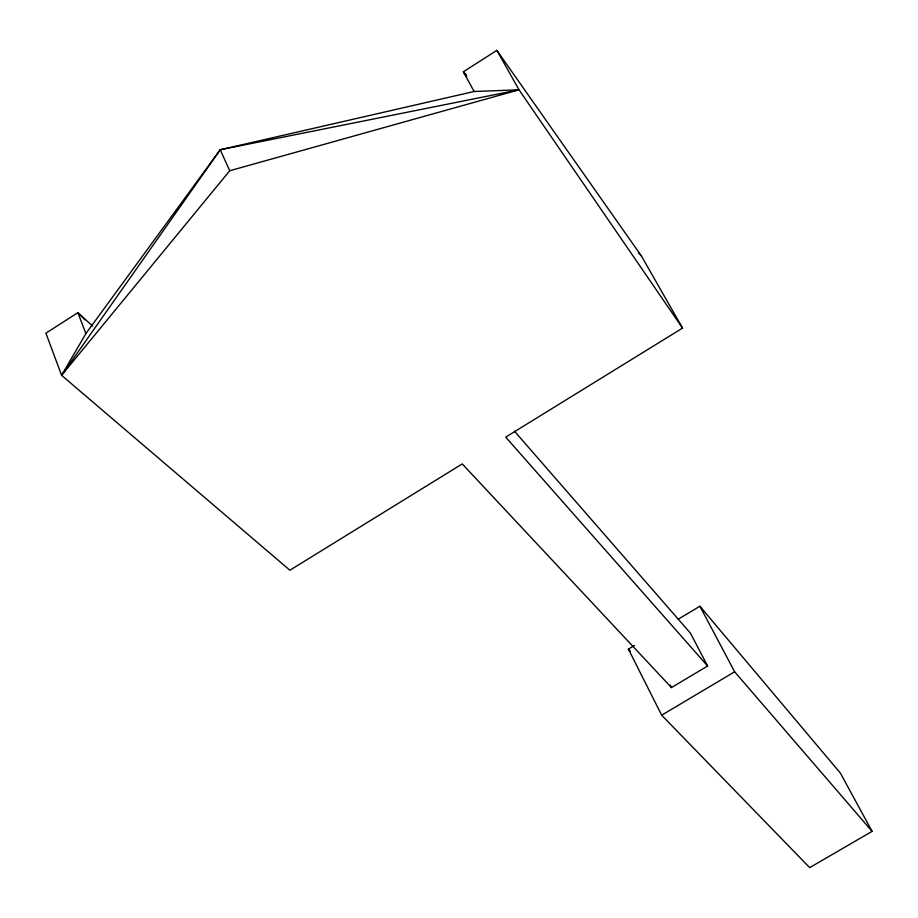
<?xml version="1.0" encoding="UTF-8"?>
<svg xmlns="http://www.w3.org/2000/svg" width="918" height="918" viewBox="0 0 918 918"><rect width="100%" height="100%" fill="white"/><g stroke="black" fill="none" stroke-linecap="round" stroke-linejoin="round"><path stroke-width="1.38" d="M474.113 91.502L463.349 71.811L496.868 50.375L519.014 89.815L229.718 170.748L61.598 375.347L85.89 333.567L220.228 149.749L474.113 91.502L519.014 89.815L682.544 328.082L505.703 437.129L707.629 666.009L671.46 687.571L462.247 463.934L289.881 570.227L61.598 375.347L45.9 333.154L77.869 312.694L92.729 326.108M61.598 375.347L220.228 149.749L519.014 89.815M678.081 619.306L699.883 606.224L840.383 773.105L872.1 831.364L809.676 867.625L661.671 715.191L628.394 649.106L634.453 645.469M661.671 715.191L734.641 671.781L872.1 831.364M84.915 319.797L77.869 312.694L85.89 333.567M466.333 74.897L463.349 71.811L466.665 76.458M638.423 252.898L641.407 255.984L682.544 328.082M628.394 649.106L630.356 651.183M514.401 431.15L690.439 633.168L707.629 666.009M496.868 50.375L641.407 255.984M699.883 606.224L734.641 671.781M670.186 685.023L671.46 687.571M220.228 149.749L229.718 170.748"/></g></svg>
